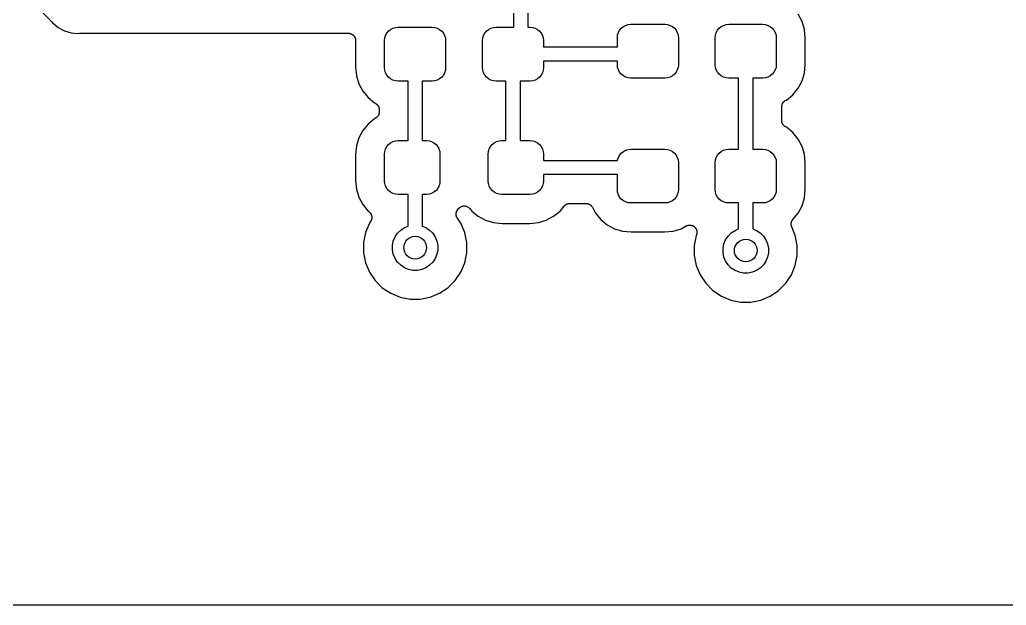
# Model space of a CAD drawing. Extents: x 35.5 to 134.5, y -94.5 to -35.5.
# Drawn here: x 47.47 to 64.85, y -94.47 to -84.14 of the extents above; entities that cross this region are included whole.
import ezdxf

# ---------------------------------------------------------------- set-up
doc = ezdxf.new("R2010")
doc.units = 0
doc.layers.add('BLACK', color=7, linetype='CONTINUOUS')

msp = doc.modelspace()

# ---------------------------------------------------------------- linework, layer by layer
at = {"layer": 'BLACK', "linetype": 'CONTINUOUS'}
for p, q in [((44.2116, -80.3568), (48.026, -84.1712)), ((56.175, -84.275), (56.175, -83.25)), ((56.425, -83.25), (56.425, -84.275)), ((61.2535, -84.1763), (61.1844, -84.047)), ((48.026, -84.1712), (48.0272, -84.1725)), ((48.0272, -84.1725), (48.0306, -84.1766)), ((48.0306, -84.1766), (48.0344, -84.1804)), ((48.0344, -84.1804), (48.0502, -84.1998)), ((48.0502, -84.1998), (48.0696, -84.2156)), ((48.0696, -84.2156), (48.1466, -84.2789)), ((48.1466, -84.2789), (48.2566, -84.3376)), ((54.0056, -84.315), (54.0466, -84.2931)), ((54.0466, -84.2931), (54.0912, -84.2796)), ((54.0912, -84.2796), (54.1375, -84.275)), ((54.1375, -84.275), (54.7375, -84.275)), ((54.7375, -84.275), (54.7838, -84.2796)), ((54.7838, -84.2796), (54.8284, -84.2931)), ((54.8284, -84.2931), (54.8694, -84.315)), ((55.7306, -84.315), (55.7716, -84.2931)), ((55.7716, -84.2931), (55.8162, -84.2796)), ((55.8162, -84.2796), (55.8625, -84.275)), ((55.8625, -84.275), (56.175, -84.275)), ((56.425, -84.275), (56.4625, -84.275)), ((56.4625, -84.275), (56.5088, -84.2796)), ((56.5088, -84.2796), (56.5534, -84.2931)), ((56.5534, -84.2931), (56.5944, -84.315)), ((58.04, -84.3306), (58.0696, -84.2946)), ((58.0696, -84.2946), (58.1056, -84.265)), ((58.1056, -84.265), (58.1466, -84.2431)), ((58.1466, -84.2431), (58.1912, -84.2296)), ((58.1912, -84.2296), (58.2375, -84.225)), ((58.2375, -84.225), (58.8375, -84.225)), ((58.8375, -84.225), (58.8838, -84.2296)), ((58.8838, -84.2296), (58.9284, -84.2431)), ((58.9284, -84.2431), (58.9694, -84.265)), ((58.9694, -84.265), (59.0054, -84.2946)), ((59.0054, -84.2946), (59.035, -84.3306)), ((59.765, -84.3306), (59.7946, -84.2946)), ((59.7946, -84.2946), (59.8306, -84.265)), ((59.8306, -84.265), (59.8716, -84.2431)), ((59.8716, -84.2431), (59.9162, -84.2296)), ((59.9162, -84.2296), (59.9625, -84.225)), ((59.9625, -84.225), (60.5625, -84.225)), ((60.5625, -84.225), (60.6088, -84.2296)), ((60.6088, -84.2296), (60.6534, -84.2431)), ((60.6534, -84.2431), (60.6944, -84.265)), ((60.6944, -84.265), (60.7304, -84.2946)), ((60.7304, -84.2946), (60.76, -84.3306)), ((61.2961, -84.3166), (61.2535, -84.1763)), ((48.2566, -84.3376), (48.3759, -84.3738)), ((48.3759, -84.3738), (48.5, -84.3861)), ((48.5, -84.3861), (48.5249, -84.3836)), ((48.5249, -84.3836), (48.5267, -84.3834)), ((48.5267, -84.3834), (48.532, -84.3835)), ((48.532, -84.3835), (48.5373, -84.383)), ((48.5373, -84.383), (53.2622, -84.383)), ((53.2622, -84.383), (53.2639, -84.383)), ((53.2639, -84.383), (53.2697, -84.3837)), ((53.2697, -84.3837), (53.2755, -84.3837)), ((53.2755, -84.3837), (53.282, -84.385)), ((53.282, -84.385), (53.2886, -84.3858)), ((53.2886, -84.3858), (53.2941, -84.3875)), ((53.2941, -84.3875), (53.2998, -84.3887)), ((53.2998, -84.3887), (53.3059, -84.3913)), ((53.3059, -84.3913), (53.3122, -84.3933)), ((53.3122, -84.3933), (53.3173, -84.3961)), ((53.3173, -84.3961), (53.3226, -84.3983)), ((53.3226, -84.3983), (53.3281, -84.402)), ((53.3281, -84.402), (53.3339, -84.4052)), ((53.3339, -84.4052), (53.3384, -84.4089)), ((53.3384, -84.4089), (53.3432, -84.4122)), ((53.3432, -84.4122), (53.3478, -84.4169)), ((53.3478, -84.4169), (53.3529, -84.4211)), ((53.3529, -84.4211), (53.3565, -84.4257)), ((53.3565, -84.4257), (53.3606, -84.4298)), ((53.3606, -84.4298), (53.3643, -84.4353)), ((53.3643, -84.4353), (53.3684, -84.4405)), ((53.3684, -84.4405), (53.3711, -84.4456)), ((53.3711, -84.4456), (53.3743, -84.4504)), ((53.3743, -84.4504), (53.3769, -84.4565)), ((53.3769, -84.4565), (53.3799, -84.4624)), ((53.3799, -84.4624), (53.3816, -84.468)), ((53.3816, -84.468), (53.3838, -84.4733)), ((53.3838, -84.4733), (53.3851, -84.4798)), ((53.9, -84.5125), (53.9046, -84.4662)), ((53.9046, -84.4662), (53.9181, -84.4216)), ((53.9181, -84.4216), (53.94, -84.3806)), ((53.94, -84.3806), (53.9696, -84.3446)), ((53.9696, -84.3446), (54.0056, -84.315)), ((54.8694, -84.315), (54.9054, -84.3446)), ((54.9054, -84.3446), (54.935, -84.3806)), ((54.935, -84.3806), (54.9569, -84.4216)), ((54.9569, -84.4216), (54.9704, -84.4662)), ((54.9704, -84.4662), (54.975, -84.5125)), ((55.625, -84.5125), (55.6296, -84.4662)), ((55.6296, -84.4662), (55.6431, -84.4216)), ((55.6431, -84.4216), (55.665, -84.3806)), ((55.665, -84.3806), (55.6946, -84.3446)), ((55.6946, -84.3446), (55.7306, -84.315)), ((56.5944, -84.315), (56.6304, -84.3446)), ((56.6304, -84.3446), (56.66, -84.3806)), ((56.66, -84.3806), (56.6819, -84.4216)), ((56.6819, -84.4216), (56.6954, -84.4662)), ((56.6954, -84.4662), (56.7, -84.5125)), ((58, -84.4625), (58.0046, -84.4162)), ((58, -84.625), (58, -84.4625)), ((58.0046, -84.4162), (58.0181, -84.3716)), ((58.0181, -84.3716), (58.04, -84.3306)), ((59.035, -84.3306), (59.0569, -84.3716)), ((59.0569, -84.3716), (59.0704, -84.4162)), ((59.0704, -84.4162), (59.075, -84.4625)), ((59.075, -84.4625), (59.075, -84.9375)), ((59.725, -84.4625), (59.7296, -84.4162)), ((59.725, -84.9375), (59.725, -84.4625)), ((59.7296, -84.4162), (59.7431, -84.3716)), ((59.7431, -84.3716), (59.765, -84.3306)), ((60.76, -84.3306), (60.7819, -84.3716)), ((60.7819, -84.3716), (60.7954, -84.4162)), ((60.7954, -84.4162), (60.8, -84.4625)), ((60.8, -84.4625), (60.8, -84.9375)), ((61.3111, -84.4687), (61.2961, -84.3166)), ((61.3111, -84.9313), (61.3111, -84.4687)), ((53.3851, -84.4798), (53.3869, -84.4862)), ((53.3869, -84.4862), (53.3874, -84.492)), ((53.3874, -84.492), (53.3886, -84.4976)), ((53.3886, -84.4976), (53.3886, -84.5043)), ((53.3886, -84.5043), (53.3892, -84.5109)), ((53.3892, -84.5109), (53.3889, -84.5132)), ((53.3889, -84.5132), (53.3889, -84.9813)), ((53.9, -84.9875), (53.9, -84.5125)), ((54.975, -84.5125), (54.975, -84.9875)), ((55.625, -84.9875), (55.625, -84.5125)), ((56.7, -84.5125), (56.7, -84.625)), ((56.7, -84.625), (58, -84.625)), ((53.3889, -84.9813), (53.4039, -85.1334)), ((53.9046, -85.0338), (53.9, -84.9875)), ((54.975, -84.9875), (54.9704, -85.0338)), ((55.6296, -85.0338), (55.625, -84.9875)), ((56.7, -84.9875), (56.6954, -85.0338)), ((58, -84.875), (56.7, -84.875)), ((56.7, -84.875), (56.7, -84.9875)), ((58, -84.9375), (58, -84.875)), ((58.0046, -84.9838), (58, -84.9375)), ((58.0181, -85.0284), (58.0046, -84.9838)), ((59.0704, -84.9838), (59.0569, -85.0284)), ((59.075, -84.9375), (59.0704, -84.9838)), ((59.7296, -84.9838), (59.725, -84.9375)), ((59.7431, -85.0284), (59.7296, -84.9838)), ((60.7954, -84.9838), (60.7819, -85.0284)), ((60.8, -84.9375), (60.7954, -84.9838)), ((61.2961, -85.0834), (61.3111, -84.9313)), ((53.4039, -85.1334), (53.4465, -85.2737)), ((53.9181, -85.0784), (53.9046, -85.0338)), ((53.94, -85.1194), (53.9181, -85.0784)), ((53.9696, -85.1554), (53.94, -85.1194)), ((54.0056, -85.185), (53.9696, -85.1554)), ((54.9054, -85.1554), (54.8694, -85.185)), ((54.935, -85.1194), (54.9054, -85.1554)), ((54.9569, -85.0784), (54.935, -85.1194)), ((54.9704, -85.0338), (54.9569, -85.0784)), ((55.6431, -85.0784), (55.6296, -85.0338)), ((55.665, -85.1194), (55.6431, -85.0784)), ((55.6946, -85.1554), (55.665, -85.1194)), ((55.7306, -85.185), (55.6946, -85.1554)), ((56.6304, -85.1554), (56.5944, -85.185)), ((56.66, -85.1194), (56.6304, -85.1554)), ((56.6819, -85.0784), (56.66, -85.1194)), ((56.6954, -85.0338), (56.6819, -85.0784)), ((58.04, -85.0694), (58.0181, -85.0284)), ((58.0696, -85.1054), (58.04, -85.0694)), ((58.1056, -85.135), (58.0696, -85.1054)), ((58.1466, -85.1569), (58.1056, -85.135)), ((58.1912, -85.1704), (58.1466, -85.1569)), ((58.2375, -85.175), (58.1912, -85.1704)), ((58.8838, -85.1704), (58.8375, -85.175)), ((58.9284, -85.1569), (58.8838, -85.1704)), ((58.9694, -85.135), (58.9284, -85.1569)), ((59.0054, -85.1054), (58.9694, -85.135)), ((59.035, -85.0694), (59.0054, -85.1054)), ((59.0569, -85.0284), (59.035, -85.0694)), ((59.765, -85.0694), (59.7431, -85.0284)), ((59.7946, -85.1054), (59.765, -85.0694)), ((59.8306, -85.135), (59.7946, -85.1054)), ((59.8716, -85.1569), (59.8306, -85.135)), ((59.9162, -85.1704), (59.8716, -85.1569)), ((59.9625, -85.175), (59.9162, -85.1704)), ((60.6088, -85.1704), (60.5625, -85.175)), ((60.6534, -85.1569), (60.6088, -85.1704)), ((60.6944, -85.135), (60.6534, -85.1569)), ((60.7304, -85.1054), (60.6944, -85.135)), ((60.76, -85.0694), (60.7304, -85.1054)), ((60.7819, -85.0284), (60.76, -85.0694)), ((61.2535, -85.2237), (61.2961, -85.0834)), ((53.4465, -85.2737), (53.5156, -85.403)), ((54.0466, -85.2069), (54.0056, -85.185)), ((54.0912, -85.2204), (54.0466, -85.2069)), ((54.1375, -85.225), (54.0912, -85.2204)), ((54.3125, -85.225), (54.1375, -85.225)), ((54.3125, -86.275), (54.3125, -85.225)), ((54.7375, -85.225), (54.5625, -85.225)), ((54.5625, -85.225), (54.5625, -86.275)), ((54.7838, -85.2204), (54.7375, -85.225)), ((54.8284, -85.2069), (54.7838, -85.2204)), ((54.8694, -85.185), (54.8284, -85.2069)), ((55.7716, -85.2069), (55.7306, -85.185)), ((55.8162, -85.2204), (55.7716, -85.2069)), ((55.8625, -85.225), (55.8162, -85.2204)), ((56.0375, -85.225), (55.8625, -85.225)), ((56.0375, -86.275), (56.0375, -85.225)), ((56.4625, -85.225), (56.2875, -85.225)), ((56.2875, -85.225), (56.2875, -86.275)), ((56.5088, -85.2204), (56.4625, -85.225)), ((56.5534, -85.2069), (56.5088, -85.2204)), ((56.5944, -85.185), (56.5534, -85.2069)), ((58.8375, -85.175), (58.2375, -85.175)), ((60.1375, -85.175), (59.9625, -85.175)), ((60.1375, -86.425), (60.1375, -85.175)), ((60.5625, -85.175), (60.3875, -85.175)), ((60.3875, -85.175), (60.3875, -86.425)), ((61.1844, -85.353), (61.2535, -85.2237)), ((53.5156, -85.403), (53.6086, -85.5164)), ((53.6086, -85.5164), (53.722, -85.6094)), ((60.978, -85.5594), (61.0914, -85.4664)), ((61.0914, -85.4664), (61.1844, -85.353)), ((53.722, -85.6094), (53.7374, -85.6176)), ((53.7374, -85.6176), (53.7389, -85.6185)), ((53.7389, -85.6185), (53.7436, -85.6217)), ((53.7436, -85.6217), (53.7485, -85.6244)), ((53.7485, -85.6244), (53.7537, -85.6287)), ((53.7537, -85.6287), (53.7593, -85.6325)), ((53.7593, -85.6325), (53.7633, -85.6366)), ((53.7633, -85.6366), (53.7676, -85.6402)), ((53.7676, -85.6402), (53.7719, -85.6454)), ((53.7719, -85.6454), (53.7766, -85.6503)), ((53.7766, -85.6503), (53.7797, -85.655)), ((53.7797, -85.655), (53.7833, -85.6594)), ((53.7833, -85.6594), (53.7865, -85.6654)), ((53.7865, -85.6654), (53.7902, -85.6711)), ((53.7902, -85.6711), (53.7923, -85.6763)), ((53.7923, -85.6763), (53.7949, -85.6812)), ((53.7949, -85.6812), (53.7969, -85.6878)), ((53.7969, -85.6878), (53.7994, -85.6941)), ((60.8955, -85.6779), (60.8961, -85.6723)), ((60.8955, -85.6796), (60.8955, -85.6779)), ((60.8955, -85.9204), (60.8955, -85.6796)), ((60.8961, -85.6723), (60.8962, -85.6666)), ((60.8962, -85.6666), (60.8975, -85.66)), ((60.8975, -85.66), (60.8983, -85.6532)), ((60.8983, -85.6532), (60.9, -85.6479)), ((60.9, -85.6479), (60.9011, -85.6424)), ((60.9011, -85.6424), (60.9037, -85.6361)), ((60.9037, -85.6361), (60.9058, -85.6296)), ((60.9058, -85.6296), (60.9085, -85.6247)), ((60.9085, -85.6247), (60.9107, -85.6195)), ((60.9107, -85.6195), (60.9144, -85.6138)), ((60.9144, -85.6138), (60.9177, -85.6079)), ((60.9177, -85.6079), (60.9213, -85.6036)), ((60.9213, -85.6036), (60.9245, -85.5989)), ((60.9245, -85.5989), (60.9293, -85.5941)), ((60.9293, -85.5941), (60.9336, -85.5889)), ((60.9336, -85.5889), (60.938, -85.5854)), ((60.938, -85.5854), (60.942, -85.5814)), ((60.942, -85.5814), (60.9477, -85.5776)), ((60.9477, -85.5776), (60.953, -85.5734)), ((60.953, -85.5734), (60.9579, -85.5708)), ((60.9579, -85.5708), (60.9626, -85.5676)), ((60.9626, -85.5676), (60.978, -85.5594)), ((53.762, -85.8646), (53.758, -85.8686)), ((53.7664, -85.8611), (53.762, -85.8646)), ((53.7707, -85.8559), (53.7664, -85.8611)), ((53.7755, -85.8511), (53.7707, -85.8559)), ((53.7787, -85.8464), (53.7755, -85.8511)), ((53.7823, -85.8421), (53.7787, -85.8464)), ((53.7856, -85.8362), (53.7823, -85.8421)), ((53.7893, -85.8305), (53.7856, -85.8362)), ((53.7915, -85.8253), (53.7893, -85.8305)), ((53.7942, -85.8204), (53.7915, -85.8253)), ((53.7963, -85.8139), (53.7942, -85.8204)), ((53.7989, -85.8076), (53.7963, -85.8139)), ((53.8, -85.8021), (53.7989, -85.8076)), ((53.7994, -85.6941), (53.8005, -85.6996)), ((53.8017, -85.7968), (53.8, -85.8021)), ((53.8005, -85.6996), (53.8021, -85.705)), ((53.8025, -85.79), (53.8017, -85.7968)), ((53.8021, -85.705), (53.8027, -85.7117)), ((53.8038, -85.7834), (53.8025, -85.79)), ((53.8027, -85.7117), (53.804, -85.7184)), ((53.8039, -85.7777), (53.8038, -85.7834)), ((53.8045, -85.7721), (53.8039, -85.7777)), ((53.804, -85.7184), (53.804, -85.724)), ((53.804, -85.724), (53.8045, -85.7296)), ((53.8045, -85.7296), (53.8045, -85.7704)), ((53.8045, -85.7704), (53.8045, -85.7721)), ((53.6086, -85.9836), (53.5156, -86.097)), ((53.722, -85.8906), (53.6086, -85.9836)), ((53.7374, -85.8824), (53.722, -85.8906)), ((53.742, -85.8792), (53.7374, -85.8824)), ((53.747, -85.8766), (53.742, -85.8792)), ((53.7523, -85.8724), (53.747, -85.8766)), ((53.758, -85.8686), (53.7523, -85.8724)), ((60.896, -85.926), (60.8955, -85.9204)), ((60.896, -85.9316), (60.896, -85.926)), ((60.8973, -85.9383), (60.896, -85.9316)), ((60.8979, -85.945), (60.8973, -85.9383)), ((60.8995, -85.9504), (60.8979, -85.945)), ((60.9006, -85.9559), (60.8995, -85.9504)), ((60.9031, -85.9622), (60.9006, -85.9559)), ((60.9051, -85.9688), (60.9031, -85.9622)), ((60.9077, -85.9737), (60.9051, -85.9688)), ((60.9098, -85.9789), (60.9077, -85.9737)), ((60.9135, -85.9846), (60.9098, -85.9789)), ((60.9167, -85.9906), (60.9135, -85.9846)), ((60.9203, -85.995), (60.9167, -85.9906)), ((60.9233, -85.9997), (60.9203, -85.995)), ((60.9281, -86.0046), (60.9233, -85.9997)), ((60.9324, -86.0098), (60.9281, -86.0046)), ((60.9367, -86.0134), (60.9324, -86.0098)), ((60.9407, -86.0175), (60.9367, -86.0134)), ((60.9463, -86.0213), (60.9407, -86.0175)), ((60.9515, -86.0256), (60.9463, -86.0213)), ((60.9564, -86.0283), (60.9515, -86.0256)), ((60.9611, -86.0315), (60.9564, -86.0283)), ((60.9626, -86.0324), (60.9611, -86.0315)), ((60.978, -86.0406), (60.9626, -86.0324)), ((53.5156, -86.097), (53.4465, -86.2263)), ((61.0914, -86.1336), (60.978, -86.0406)), ((61.1844, -86.247), (61.0914, -86.1336)), ((53.4039, -86.3666), (53.3889, -86.5187)), ((53.4465, -86.2263), (53.4039, -86.3666)), ((53.9181, -86.4216), (53.94, -86.3806)), ((53.94, -86.3806), (53.9696, -86.3446)), ((53.9696, -86.3446), (54.0056, -86.315)), ((54.0056, -86.315), (54.0466, -86.2931)), ((54.0466, -86.2931), (54.0912, -86.2796)), ((54.0912, -86.2796), (54.1375, -86.275)), ((54.1375, -86.275), (54.3125, -86.275)), ((54.5625, -86.275), (54.6375, -86.275)), ((54.6375, -86.275), (54.6838, -86.2796)), ((54.6838, -86.2796), (54.7284, -86.2931)), ((54.7284, -86.2931), (54.7694, -86.315)), ((54.7694, -86.315), (54.8054, -86.3446)), ((54.8054, -86.3446), (54.835, -86.3806)), ((54.835, -86.3806), (54.8569, -86.4216)), ((55.7431, -86.4216), (55.765, -86.3806)), ((55.765, -86.3806), (55.7946, -86.3446)), ((55.7946, -86.3446), (55.8306, -86.315)), ((55.8306, -86.315), (55.8716, -86.2931)), ((55.8716, -86.2931), (55.9162, -86.2796)), ((55.9162, -86.2796), (55.9625, -86.275)), ((55.9625, -86.275), (56.0375, -86.275)), ((56.2875, -86.275), (56.4625, -86.275)), ((56.4625, -86.275), (56.5088, -86.2796)), ((56.5088, -86.2796), (56.5534, -86.2931)), ((56.5534, -86.2931), (56.5944, -86.315)), ((56.5944, -86.315), (56.6304, -86.3446)), ((56.6304, -86.3446), (56.66, -86.3806)), ((56.66, -86.3806), (56.6819, -86.4216)), ((61.2535, -86.3763), (61.1844, -86.247)), ((61.2961, -86.5166), (61.2535, -86.3763)), ((53.3889, -86.5187), (53.3889, -86.9813)), ((53.9, -86.5125), (53.9046, -86.4662)), ((53.9, -86.9875), (53.9, -86.5125)), ((53.9046, -86.4662), (53.9181, -86.4216)), ((54.8569, -86.4216), (54.8704, -86.4662)), ((54.8704, -86.4662), (54.875, -86.5125)), ((54.875, -86.5125), (54.875, -86.9875)), ((55.725, -86.5125), (55.7296, -86.4662)), ((55.725, -86.9875), (55.725, -86.5125)), ((55.7296, -86.4662), (55.7431, -86.4216)), ((56.6819, -86.4216), (56.6954, -86.4662)), ((56.6954, -86.4662), (56.7, -86.5125)), ((56.7, -86.5125), (56.7, -86.625)), ((58.0181, -86.5716), (58.04, -86.5306)), ((58.04, -86.5306), (58.0696, -86.4946)), ((58.0696, -86.4946), (58.1056, -86.465)), ((58.1056, -86.465), (58.1466, -86.4431)), ((58.1466, -86.4431), (58.1912, -86.4296)), ((58.1912, -86.4296), (58.2375, -86.425)), ((58.2375, -86.425), (58.8375, -86.425)), ((58.8375, -86.425), (58.8838, -86.4296)), ((58.8838, -86.4296), (58.9284, -86.4431)), ((58.9284, -86.4431), (58.9694, -86.465)), ((58.9694, -86.465), (59.0054, -86.4946)), ((59.0054, -86.4946), (59.035, -86.5306)), ((59.035, -86.5306), (59.0569, -86.5716)), ((59.7431, -86.5716), (59.765, -86.5306)), ((59.765, -86.5306), (59.7946, -86.4946)), ((59.7946, -86.4946), (59.8306, -86.465)), ((59.8306, -86.465), (59.8716, -86.4431)), ((59.8716, -86.4431), (59.9162, -86.4296)), ((59.9162, -86.4296), (59.9625, -86.425)), ((59.9625, -86.425), (60.1375, -86.425)), ((60.3875, -86.425), (60.5625, -86.425)), ((60.5625, -86.425), (60.6088, -86.4296)), ((60.6088, -86.4296), (60.6534, -86.4431)), ((60.6534, -86.4431), (60.6944, -86.465)), ((60.6944, -86.465), (60.7304, -86.4946)), ((60.7304, -86.4946), (60.76, -86.5306)), ((60.76, -86.5306), (60.7819, -86.5716)), ((61.3111, -86.6687), (61.2961, -86.5166)), ((56.7, -86.625), (58.0037, -86.625)), ((58.0037, -86.625), (58.0046, -86.6162)), ((58.0046, -86.6162), (58.0181, -86.5716)), ((59.0569, -86.5716), (59.0704, -86.6162)), ((59.0704, -86.6162), (59.075, -86.6625)), ((59.075, -86.6625), (59.075, -87.1375)), ((59.725, -86.6625), (59.7296, -86.6162)), ((59.725, -87.1375), (59.725, -86.6625)), ((59.7296, -86.6162), (59.7431, -86.5716)), ((60.7819, -86.5716), (60.7954, -86.6162)), ((60.7954, -86.6162), (60.8, -86.6625)), ((60.8, -86.6625), (60.8, -87.1375)), ((61.3111, -87.1313), (61.3111, -86.6687)), ((58, -86.875), (56.7, -86.875)), ((56.7, -86.875), (56.7, -86.9875)), ((58, -87.1375), (58, -86.875)), ((53.3889, -86.9813), (53.4039, -87.1334)), ((53.9046, -87.0338), (53.9, -86.9875)), ((53.9181, -87.0784), (53.9046, -87.0338)), ((53.94, -87.1194), (53.9181, -87.0784)), ((54.8569, -87.0784), (54.835, -87.1194)), ((54.8704, -87.0338), (54.8569, -87.0784)), ((54.875, -86.9875), (54.8704, -87.0338)), ((55.7296, -87.0338), (55.725, -86.9875)), ((55.7431, -87.0784), (55.7296, -87.0338)), ((55.765, -87.1194), (55.7431, -87.0784)), ((56.6819, -87.0784), (56.66, -87.1194)), ((56.6954, -87.0338), (56.6819, -87.0784)), ((56.7, -86.9875), (56.6954, -87.0338)), ((53.4039, -87.1334), (53.4465, -87.2737)), ((53.9696, -87.1554), (53.94, -87.1194)), ((54.0056, -87.185), (53.9696, -87.1554)), ((54.0466, -87.2069), (54.0056, -87.185)), ((54.0912, -87.2204), (54.0466, -87.2069)), ((54.1375, -87.225), (54.0912, -87.2204)), ((54.3125, -87.225), (54.1375, -87.225)), ((54.3125, -87.7813), (54.3125, -87.225)), ((54.6375, -87.225), (54.5625, -87.225)), ((54.5625, -87.225), (54.5625, -87.7813)), ((54.6838, -87.2204), (54.6375, -87.225)), ((54.7284, -87.2069), (54.6838, -87.2204)), ((54.7694, -87.185), (54.7284, -87.2069)), ((54.8054, -87.1554), (54.7694, -87.185)), ((54.835, -87.1194), (54.8054, -87.1554)), ((55.7946, -87.1554), (55.765, -87.1194)), ((55.8306, -87.185), (55.7946, -87.1554)), ((55.8716, -87.2069), (55.8306, -87.185)), ((55.9162, -87.2204), (55.8716, -87.2069)), ((55.9625, -87.225), (55.9162, -87.2204)), ((56.4625, -87.225), (55.9625, -87.225)), ((56.5088, -87.2204), (56.4625, -87.225)), ((56.5534, -87.2069), (56.5088, -87.2204)), ((56.5944, -87.185), (56.5534, -87.2069)), ((56.6304, -87.1554), (56.5944, -87.185)), ((56.66, -87.1194), (56.6304, -87.1554)), ((58.0046, -87.1838), (58, -87.1375)), ((58.0181, -87.2284), (58.0046, -87.1838)), ((58.04, -87.2694), (58.0181, -87.2284)), ((59.0569, -87.2284), (59.035, -87.2694)), ((59.0704, -87.1838), (59.0569, -87.2284)), ((59.075, -87.1375), (59.0704, -87.1838)), ((59.7296, -87.1838), (59.725, -87.1375)), ((59.7431, -87.2284), (59.7296, -87.1838)), ((59.765, -87.2694), (59.7431, -87.2284)), ((60.7819, -87.2284), (60.76, -87.2694)), ((60.7954, -87.1838), (60.7819, -87.2284)), ((60.8, -87.1375), (60.7954, -87.1838)), ((61.2961, -87.2834), (61.3111, -87.1313)), ((53.4465, -87.2737), (53.5156, -87.403)), ((53.5156, -87.403), (53.6086, -87.5164)), ((55.2645, -87.4318), (55.2763, -87.4296)), ((55.2763, -87.4296), (55.2881, -87.4273)), ((55.2881, -87.4273), (55.2885, -87.4273)), ((55.2885, -87.4273), (55.2889, -87.4273)), ((55.2889, -87.4273), (55.301, -87.4274)), ((55.301, -87.4274), (55.3129, -87.4274)), ((55.3129, -87.4274), (55.3133, -87.4275)), ((55.3133, -87.4275), (55.3137, -87.4275)), ((55.3137, -87.4275), (55.3255, -87.43)), ((55.3255, -87.43), (55.3372, -87.4323)), ((56.9914, -87.5164), (57.0627, -87.4294)), ((57.0627, -87.4294), (57.0639, -87.4281)), ((57.0639, -87.4281), (57.0679, -87.4242)), ((57.0679, -87.4242), (57.0714, -87.4199)), ((57.0714, -87.4199), (57.0767, -87.4156)), ((57.0767, -87.4156), (57.0816, -87.4108)), ((57.0816, -87.4108), (57.0863, -87.4077)), ((57.0863, -87.4077), (57.0906, -87.4042)), ((57.0906, -87.4042), (57.0967, -87.401)), ((57.0967, -87.401), (57.1024, -87.3973)), ((57.1024, -87.3973), (57.1076, -87.3952)), ((57.1076, -87.3952), (57.1125, -87.3926)), ((57.1125, -87.3926), (57.1191, -87.3906)), ((57.1191, -87.3906), (57.1254, -87.3881)), ((57.1254, -87.3881), (57.1309, -87.387)), ((57.1309, -87.387), (57.1363, -87.3854)), ((57.1363, -87.3854), (57.1431, -87.3848)), ((57.1431, -87.3848), (57.1498, -87.3835)), ((57.1498, -87.3835), (57.1554, -87.3835)), ((57.1554, -87.3835), (57.1609, -87.383)), ((57.1609, -87.383), (57.4486, -87.383)), ((57.4486, -87.383), (57.4504, -87.383)), ((57.4504, -87.383), (57.456, -87.3836)), ((57.456, -87.3836), (57.4616, -87.3837)), ((57.4616, -87.3837), (57.4682, -87.385)), ((57.4682, -87.385), (57.475, -87.3858)), ((57.475, -87.3858), (57.4804, -87.3875)), ((57.4804, -87.3875), (57.4859, -87.3886)), ((57.4859, -87.3886), (57.4921, -87.3912)), ((57.4921, -87.3912), (57.4986, -87.3933)), ((57.4986, -87.3933), (57.5035, -87.396)), ((57.5035, -87.396), (57.5087, -87.3982)), ((57.5087, -87.3982), (57.5144, -87.4019)), ((57.5144, -87.4019), (57.5203, -87.4052)), ((57.5203, -87.4052), (57.5247, -87.4088)), ((57.5247, -87.4088), (57.5293, -87.412)), ((57.5293, -87.412), (57.5341, -87.4168)), ((57.5341, -87.4168), (57.5393, -87.4211)), ((57.5393, -87.4211), (57.5429, -87.4255)), ((57.5429, -87.4255), (57.5468, -87.4295)), ((57.5468, -87.4295), (57.5506, -87.4352)), ((58.0696, -87.3054), (58.04, -87.2694)), ((58.1056, -87.335), (58.0696, -87.3054)), ((58.1466, -87.3569), (58.1056, -87.335)), ((58.1912, -87.3704), (58.1466, -87.3569)), ((58.2375, -87.375), (58.1912, -87.3704)), ((58.8375, -87.375), (58.2375, -87.375)), ((58.8838, -87.3704), (58.8375, -87.375)), ((58.9284, -87.3569), (58.8838, -87.3704)), ((58.9694, -87.335), (58.9284, -87.3569)), ((59.0054, -87.3054), (58.9694, -87.335)), ((59.035, -87.2694), (59.0054, -87.3054)), ((59.7946, -87.3054), (59.765, -87.2694)), ((59.8306, -87.335), (59.7946, -87.3054)), ((59.8716, -87.3569), (59.8306, -87.335)), ((59.9162, -87.3704), (59.8716, -87.3569)), ((59.9625, -87.375), (59.9162, -87.3704)), ((60.1375, -87.375), (59.9625, -87.375)), ((60.1375, -87.8313), (60.1375, -87.375)), ((60.5625, -87.375), (60.3875, -87.375)), ((60.3875, -87.375), (60.3875, -87.8313)), ((60.6088, -87.3704), (60.5625, -87.375)), ((60.6534, -87.3569), (60.6088, -87.3704)), ((60.6944, -87.335), (60.6534, -87.3569)), ((60.7304, -87.3054), (60.6944, -87.335)), ((60.76, -87.2694), (60.7304, -87.3054)), ((61.1844, -87.553), (61.2535, -87.4237)), ((61.2535, -87.4237), (61.2961, -87.2834)), ((53.6086, -87.5164), (53.6285, -87.5327)), ((53.6285, -87.5327), (53.6299, -87.5338)), ((53.6299, -87.5338), (53.6339, -87.538)), ((53.6339, -87.538), (53.6383, -87.5416)), ((53.6383, -87.5416), (53.6425, -87.5468)), ((53.6425, -87.5468), (53.6472, -87.5516)), ((53.6472, -87.5516), (53.6503, -87.5564)), ((53.6503, -87.5564), (53.6539, -87.5609)), ((53.6539, -87.5609), (53.657, -87.5668)), ((53.657, -87.5668), (53.6607, -87.5724)), ((53.6607, -87.5724), (53.6628, -87.5777)), ((53.6628, -87.5777), (53.6655, -87.5828)), ((53.6655, -87.5828), (53.6674, -87.5892)), ((53.6674, -87.5892), (53.6699, -87.5954)), ((53.6699, -87.5954), (53.6709, -87.601)), ((53.6709, -87.601), (53.6726, -87.6065)), ((55.1595, -87.5688), (55.1601, -87.5631)), ((55.1601, -87.5755), (55.1595, -87.5688)), ((55.1601, -87.5631), (55.1602, -87.5574)), ((55.1601, -87.5822), (55.1601, -87.5755)), ((55.1612, -87.5878), (55.1601, -87.5822)), ((55.1602, -87.5574), (55.1615, -87.5508)), ((55.1617, -87.5935), (55.1612, -87.5878)), ((55.1615, -87.5508), (55.1622, -87.5441)), ((55.1635, -87.5999), (55.1617, -87.5935)), ((55.1622, -87.5441), (55.1639, -87.5387)), ((55.1648, -87.6065), (55.1635, -87.5999)), ((55.1639, -87.5387), (55.165, -87.5331)), ((55.165, -87.5331), (55.1676, -87.5269)), ((55.1676, -87.5269), (55.1696, -87.5205)), ((55.1696, -87.5205), (55.1724, -87.5155)), ((55.1724, -87.5155), (55.1746, -87.5102)), ((55.1746, -87.5102), (55.1783, -87.5046)), ((55.1783, -87.5046), (55.1815, -87.4987)), ((55.1815, -87.4987), (55.1852, -87.4944)), ((55.1852, -87.4944), (55.1883, -87.4896)), ((55.1883, -87.4896), (55.2018, -87.4732)), ((55.2018, -87.4732), (55.2024, -87.4725)), ((55.2024, -87.4725), (55.2025, -87.4724)), ((55.2025, -87.4724), (55.203, -87.4718)), ((55.2025, -87.4724), (55.2025, -87.4724)), ((55.203, -87.4718), (55.2116, -87.4634)), ((55.2116, -87.4634), (55.2201, -87.455)), ((55.2201, -87.455), (55.2204, -87.4548)), ((55.2204, -87.4548), (55.2207, -87.4545)), ((55.2207, -87.4545), (55.2308, -87.448)), ((55.2308, -87.448), (55.2408, -87.4414)), ((55.2408, -87.4414), (55.2412, -87.4413)), ((55.2412, -87.4413), (55.2415, -87.441)), ((55.2415, -87.441), (55.2526, -87.4366)), ((55.2526, -87.4366), (55.2638, -87.432)), ((55.2638, -87.432), (55.2642, -87.432)), ((55.2642, -87.432), (55.2645, -87.4318)), ((55.3372, -87.4323), (55.3375, -87.4325)), ((55.3375, -87.4325), (55.3379, -87.4326)), ((55.3379, -87.4326), (55.349, -87.4373)), ((55.349, -87.4373), (55.3601, -87.4419)), ((55.3601, -87.4419), (55.3604, -87.4421)), ((55.3604, -87.4421), (55.3607, -87.4422)), ((55.3607, -87.4422), (55.3707, -87.449)), ((55.3707, -87.449), (55.3807, -87.4557)), ((55.3807, -87.4557), (55.3809, -87.4559)), ((55.3809, -87.4559), (55.3813, -87.4562)), ((55.3813, -87.4562), (55.3898, -87.4648)), ((55.3898, -87.4648), (55.3982, -87.4732)), ((55.3982, -87.4732), (55.4336, -87.5164)), ((55.4336, -87.5164), (55.547, -87.6094)), ((56.878, -87.6094), (56.9914, -87.5164)), ((57.5506, -87.4352), (57.5549, -87.4405)), ((57.5549, -87.4405), (57.5575, -87.4455)), ((57.5575, -87.4455), (57.5606, -87.4501)), ((57.5606, -87.4501), (57.6156, -87.553)), ((57.6156, -87.553), (57.7086, -87.6664)), ((61.0916, -87.6661), (61.1844, -87.553)), ((53.6328, -87.7324), (53.5644, -87.8977)), ((53.6535, -87.7014), (53.6328, -87.7324)), ((53.6562, -87.6964), (53.6535, -87.7014)), ((53.6595, -87.6916), (53.6562, -87.6964)), ((53.6621, -87.6855), (53.6595, -87.6916)), ((53.6652, -87.6796), (53.6621, -87.6855)), ((53.6669, -87.6741), (53.6652, -87.6796)), ((53.6691, -87.6688), (53.6669, -87.6741)), ((53.6705, -87.6623), (53.6691, -87.6688)), ((53.6724, -87.6559), (53.6705, -87.6623)), ((53.673, -87.6502), (53.6724, -87.6559)), ((53.6726, -87.6065), (53.6732, -87.6132)), ((53.6742, -87.6445), (53.673, -87.6502)), ((53.6732, -87.6132), (53.6744, -87.6198)), ((53.6743, -87.6379), (53.6742, -87.6445)), ((53.6749, -87.6312), (53.6743, -87.6379)), ((53.6744, -87.6198), (53.6744, -87.6255)), ((53.6744, -87.6255), (53.6749, -87.6312)), ((55.167, -87.6118), (55.1648, -87.6065)), ((55.1686, -87.6173), (55.167, -87.6118)), ((55.1716, -87.6233), (55.1686, -87.6173)), ((55.1742, -87.6295), (55.1716, -87.6233)), ((55.1773, -87.6342), (55.1742, -87.6295)), ((55.1799, -87.6393), (55.1773, -87.6342)), ((55.1809, -87.6408), (55.1799, -87.6393)), ((55.2421, -87.7324), (55.1809, -87.6408)), ((55.3106, -87.8977), (55.2421, -87.7324)), ((55.547, -87.6094), (55.6763, -87.6785)), ((55.6763, -87.6785), (55.8166, -87.7211)), ((55.8166, -87.7211), (55.9687, -87.7361)), ((55.9687, -87.7361), (56.4563, -87.7361)), ((56.4563, -87.7361), (56.6084, -87.7211)), ((56.6084, -87.7211), (56.7487, -87.6785)), ((56.7487, -87.6785), (56.878, -87.6094)), ((57.7086, -87.6664), (57.822, -87.7594)), ((57.822, -87.7594), (57.9513, -87.8285)), ((59.2168, -87.7788), (59.2224, -87.7765)), ((59.2224, -87.7765), (59.2278, -87.7738)), ((59.2278, -87.7738), (59.2339, -87.772)), ((59.2339, -87.772), (59.2399, -87.7696)), ((59.2399, -87.7696), (59.2458, -87.7685)), ((59.2458, -87.7685), (59.2516, -87.7668)), ((59.2516, -87.7668), (59.2579, -87.7662)), ((59.2579, -87.7662), (59.2642, -87.7651)), ((59.2642, -87.7651), (59.2703, -87.7651)), ((59.2703, -87.7651), (59.2763, -87.7646)), ((59.2763, -87.7646), (59.2826, -87.7653)), ((59.2826, -87.7653), (59.289, -87.7654)), ((59.289, -87.7654), (59.2949, -87.7666)), ((59.2949, -87.7666), (59.3009, -87.7672)), ((59.3009, -87.7672), (59.307, -87.7691)), ((59.307, -87.7691), (59.3133, -87.7705)), ((59.3133, -87.7705), (59.3188, -87.7728)), ((59.3188, -87.7728), (59.3246, -87.7746)), ((59.3246, -87.7746), (59.3302, -87.7777)), ((59.3302, -87.7777), (59.3361, -87.7802)), ((61.0628, -87.7451), (61.0634, -87.7395)), ((61.0634, -87.7519), (61.0628, -87.7451)), ((61.0634, -87.7395), (61.0635, -87.7339)), ((61.0634, -87.7587), (61.0634, -87.7519)), ((61.0645, -87.7642), (61.0634, -87.7587)), ((61.0635, -87.7339), (61.0648, -87.7272)), ((61.0649, -87.7698), (61.0645, -87.7642)), ((61.0648, -87.7272), (61.0655, -87.7205)), ((61.0668, -87.7763), (61.0649, -87.7698)), ((61.0655, -87.7205), (61.0672, -87.7151)), ((61.0681, -87.783), (61.0668, -87.7763)), ((61.0672, -87.7151), (61.0683, -87.7096)), ((61.0683, -87.7096), (61.071, -87.7033)), ((61.071, -87.7033), (61.073, -87.6968)), ((61.073, -87.6968), (61.0757, -87.6919)), ((61.0757, -87.6919), (61.0779, -87.6867)), ((61.0779, -87.6867), (61.0816, -87.681)), ((61.0816, -87.681), (61.0849, -87.6751)), ((61.0849, -87.6751), (61.0885, -87.6708)), ((61.0885, -87.6708), (61.0916, -87.6661)), ((53.5644, -87.8977), (53.5295, -88.0731)), ((54.083, -87.973), (54.1268, -87.9075)), ((54.1268, -87.9075), (54.1825, -87.8518)), ((54.1825, -87.8518), (54.248, -87.808)), ((54.248, -87.808), (54.3125, -87.7813)), ((54.5625, -87.7813), (54.627, -87.808)), ((54.627, -87.808), (54.6925, -87.8518)), ((54.6925, -87.8518), (54.7482, -87.9075)), ((54.7482, -87.9075), (54.792, -87.973)), ((55.3455, -88.0731), (55.3106, -87.8977)), ((57.9513, -87.8285), (58.0916, -87.8711)), ((58.0916, -87.8711), (58.2437, -87.8861)), ((58.2437, -87.8861), (58.8313, -87.8861)), ((58.8313, -87.8861), (58.9834, -87.8711)), ((58.9834, -87.8711), (59.1237, -87.8285)), ((59.1237, -87.8285), (59.2153, -87.7796)), ((59.2153, -87.7796), (59.2168, -87.7788)), ((59.3361, -87.7802), (59.3411, -87.7836)), ((59.3411, -87.7836), (59.3463, -87.7864)), ((59.3463, -87.7864), (59.3513, -87.7905)), ((59.3513, -87.7905), (59.3566, -87.7941)), ((59.3894, -87.9476), (59.3545, -88.1231)), ((59.3566, -87.7941), (59.3608, -87.7984)), ((59.3608, -87.7984), (59.3654, -87.8023)), ((59.3654, -87.8023), (59.3695, -87.8072)), ((59.3695, -87.8072), (59.3739, -87.8118)), ((59.3739, -87.8118), (59.3773, -87.8168)), ((59.3773, -87.8168), (59.381, -87.8215)), ((59.381, -87.8215), (59.384, -87.8272)), ((59.384, -87.8272), (59.3876, -87.8325)), ((59.3876, -87.8325), (59.3898, -87.8381)), ((59.3925, -87.9402), (59.3894, -87.9476)), ((59.3898, -87.8381), (59.3926, -87.8434)), ((59.3942, -87.9344), (59.3925, -87.9402)), ((59.3926, -87.8434), (59.3945, -87.8495)), ((59.3965, -87.9289), (59.3942, -87.9344)), ((59.3945, -87.8495), (59.3969, -87.8555)), ((59.3978, -87.9226), (59.3965, -87.9289)), ((59.3969, -87.8555), (59.398, -87.8614)), ((59.3997, -87.9165), (59.3978, -87.9226)), ((59.398, -87.8614), (59.3998, -87.8671)), ((59.4003, -87.9105), (59.3997, -87.9165)), ((59.3998, -87.8671), (59.4004, -87.8735)), ((59.4015, -87.9046), (59.4003, -87.9105)), ((59.4004, -87.8735), (59.4016, -87.8798)), ((59.4021, -87.8918), (59.4015, -87.8982)), ((59.4015, -87.8982), (59.4015, -87.9046)), ((59.4016, -87.8798), (59.4016, -87.8858)), ((59.4016, -87.8858), (59.4021, -87.8918)), ((59.9518, -87.9575), (60.0075, -87.9018)), ((60.0075, -87.9018), (60.073, -87.858)), ((60.073, -87.858), (60.1375, -87.8313)), ((60.3875, -87.8313), (60.452, -87.858)), ((60.452, -87.858), (60.5175, -87.9018)), ((60.5175, -87.9018), (60.5732, -87.9575)), ((61.0702, -87.7882), (61.0681, -87.783)), ((61.0718, -87.7936), (61.0702, -87.7882)), ((61.0725, -87.7952), (61.0718, -87.7936)), ((61.1356, -87.9476), (61.0725, -87.7952)), ((61.1705, -88.1231), (61.1356, -87.9476)), ((53.5295, -88.0731), (53.5295, -88.2519)), ((54.0375, -88.1231), (54.0529, -88.0458)), ((54.0375, -88.2019), (54.0375, -88.1231)), ((54.0529, -88.0458), (54.083, -87.973)), ((54.792, -87.973), (54.8221, -88.0458)), ((54.8221, -88.0458), (54.8375, -88.1231)), ((54.8375, -88.1231), (54.8375, -88.2019)), ((55.3455, -88.2519), (55.3455, -88.0731)), ((59.3545, -88.1231), (59.3545, -88.3019)), ((59.8625, -88.1731), (59.8779, -88.0958)), ((59.8779, -88.0958), (59.908, -88.023)), ((59.908, -88.023), (59.9518, -87.9575)), ((60.5732, -87.9575), (60.617, -88.023)), ((60.617, -88.023), (60.6471, -88.0958)), ((60.6471, -88.0958), (60.6625, -88.1731)), ((61.1705, -88.3019), (61.1705, -88.1231)), ((53.5295, -88.2519), (53.5644, -88.4274)), ((54.0529, -88.2792), (54.0375, -88.2019)), ((54.083, -88.352), (54.0529, -88.2792)), ((54.8221, -88.2792), (54.792, -88.352)), ((54.8375, -88.2019), (54.8221, -88.2792)), ((55.3106, -88.4274), (55.3455, -88.2519)), ((59.8625, -88.2519), (59.8625, -88.1731)), ((59.8779, -88.3292), (59.8625, -88.2519)), ((60.6625, -88.2519), (60.6471, -88.3292)), ((60.6625, -88.1731), (60.6625, -88.2519)), ((53.5644, -88.4274), (53.6328, -88.5926)), ((54.1268, -88.4175), (54.083, -88.352)), ((54.1825, -88.4732), (54.1268, -88.4175)), ((54.7482, -88.4175), (54.6925, -88.4732)), ((54.792, -88.352), (54.7482, -88.4175)), ((55.2421, -88.5926), (55.3106, -88.4274)), ((59.3545, -88.3019), (59.3894, -88.4774)), ((59.908, -88.402), (59.8779, -88.3292)), ((59.9518, -88.4675), (59.908, -88.402)), ((60.0075, -88.5232), (59.9518, -88.4675)), ((60.5732, -88.4675), (60.5175, -88.5232)), ((60.617, -88.402), (60.5732, -88.4675)), ((60.6471, -88.3292), (60.617, -88.402)), ((61.1356, -88.4774), (61.1705, -88.3019)), ((53.6328, -88.5926), (53.7322, -88.7413)), ((54.248, -88.517), (54.1825, -88.4732)), ((54.3208, -88.5471), (54.248, -88.517)), ((54.3981, -88.5625), (54.3208, -88.5471)), ((54.4769, -88.5625), (54.3981, -88.5625)), ((54.5542, -88.5471), (54.4769, -88.5625)), ((54.627, -88.517), (54.5542, -88.5471)), ((54.6925, -88.4732), (54.627, -88.517)), ((55.1428, -88.7413), (55.2421, -88.5926)), ((59.3894, -88.4774), (59.4578, -88.6426)), ((59.4578, -88.6426), (59.5572, -88.7913)), ((60.073, -88.567), (60.0075, -88.5232)), ((60.1458, -88.5971), (60.073, -88.567)), ((60.2231, -88.6125), (60.1458, -88.5971)), ((60.3019, -88.6125), (60.2231, -88.6125)), ((60.3792, -88.5971), (60.3019, -88.6125)), ((60.452, -88.567), (60.3792, -88.5971)), ((60.5175, -88.5232), (60.452, -88.567)), ((60.9678, -88.7913), (61.0672, -88.6426)), ((61.0672, -88.6426), (61.1356, -88.4774)), ((53.7322, -88.7413), (53.8587, -88.8678)), ((55.0163, -88.8678), (55.1428, -88.7413)), ((59.5572, -88.7913), (59.6837, -88.9178)), ((60.8413, -88.9178), (60.9678, -88.7913)), ((53.8587, -88.8678), (54.0074, -88.9672)), ((54.0074, -88.9672), (54.1726, -89.0356)), ((54.7023, -89.0356), (54.8676, -88.9672)), ((54.8676, -88.9672), (55.0163, -88.8678)), ((59.6837, -88.9178), (59.8324, -89.0172)), ((60.6926, -89.0172), (60.8413, -88.9178)), ((54.1726, -89.0356), (54.3481, -89.0705)), ((54.3481, -89.0705), (54.5269, -89.0705)), ((54.5269, -89.0705), (54.7023, -89.0356)), ((59.8324, -89.0172), (59.9976, -89.0856)), ((59.9976, -89.0856), (60.1731, -89.1205)), ((60.1731, -89.1205), (60.3519, -89.1205)), ((60.3519, -89.1205), (60.5274, -89.0856)), ((60.5274, -89.0856), (60.6926, -89.0172)), ((129.976, -94.467), (40.0294, -94.467))]:
    msp.add_line(p, q, dxfattribs=at)
at = {"layer": 'BLACK'}
for centre in [(54.4375, -88.1625), (60.2625, -88.2125)]:
    msp.add_circle(centre, 0.2, dxfattribs=at)

doc.saveas('drawing.dxf')
